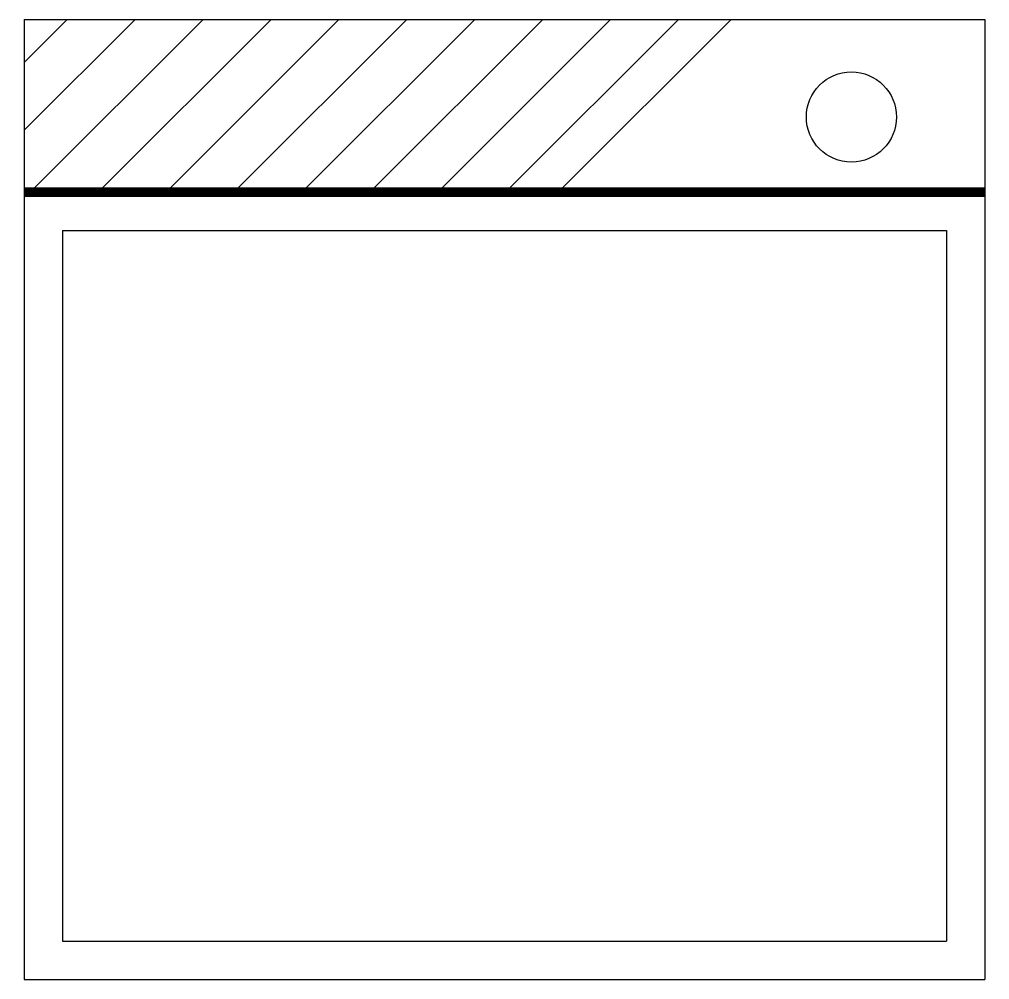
# Model space of a CAD drawing. Extents: x -0.502 to 0.003, y -0.5 to 0.
import ezdxf

# ---------------------------------------------------------------- set-up
doc = ezdxf.new("R2010")
doc.units = 0
doc.header["$MEASUREMENT"] = 0
doc.layers.get('0').update_dxf_attribs({"linetype": 'CONTINUOUS'})

# ---------------------------------------------------------------- blocks, each defined once
blk = doc.blocks.new('*X0')
at = {"color": 0}
for p, q in [((82.05971, 89.87324), (82.11747, 89.931)), ((82.05971, 89.9086), (82.08211, 89.931)), ((82.06282, 89.841), (82.15282, 89.931)), ((82.09818, 89.841), (82.18818, 89.931)), ((82.13353, 89.841), (82.22353, 89.931)), ((82.16889, 89.841), (82.25889, 89.931)), ((82.20424, 89.841), (82.29424, 89.931)), ((82.2396, 89.841), (82.3296, 89.931)), ((82.27495, 89.841), (82.36495, 89.931)), ((82.31031, 89.841), (82.40031, 89.931))]:
    blk.add_line(p, q, dxfattribs=at)

msp = doc.modelspace()

# ---------------------------------------------------------------- linework, layer by layer
for p, q in [((-0.5, 0), (-0.5, -0.5)), ((-0.5, 0), (0, 0)), ((-0.13206, 0), (-0.22206, -0.09)), ((0, 0), (0, -0.5)), ((-0.48, -0.11), (-0.48, -0.48)), ((-0.02, -0.11), (-0.02, -0.48)), ((-0.48, -0.48), (-0.02, -0.48)), ((-0.5, -0.5), (0, -0.5))]:
    msp.add_line(p, q)
at = {"const_width": 0.005}
msp.add_lwpolyline([(-0.5, -0.09), (0, -0.09)], dxfattribs=at)
msp.add_lwpolyline([(-0.48, -0.11), (-0.02, -0.11)])
msp.add_circle((-0.06943, -0.05083), 0.02346)

# ---------------------------------------------------------------- block references
msp.add_blockref('*X0', (-82.55971, -89.931))

doc.saveas('drawing.dxf')
